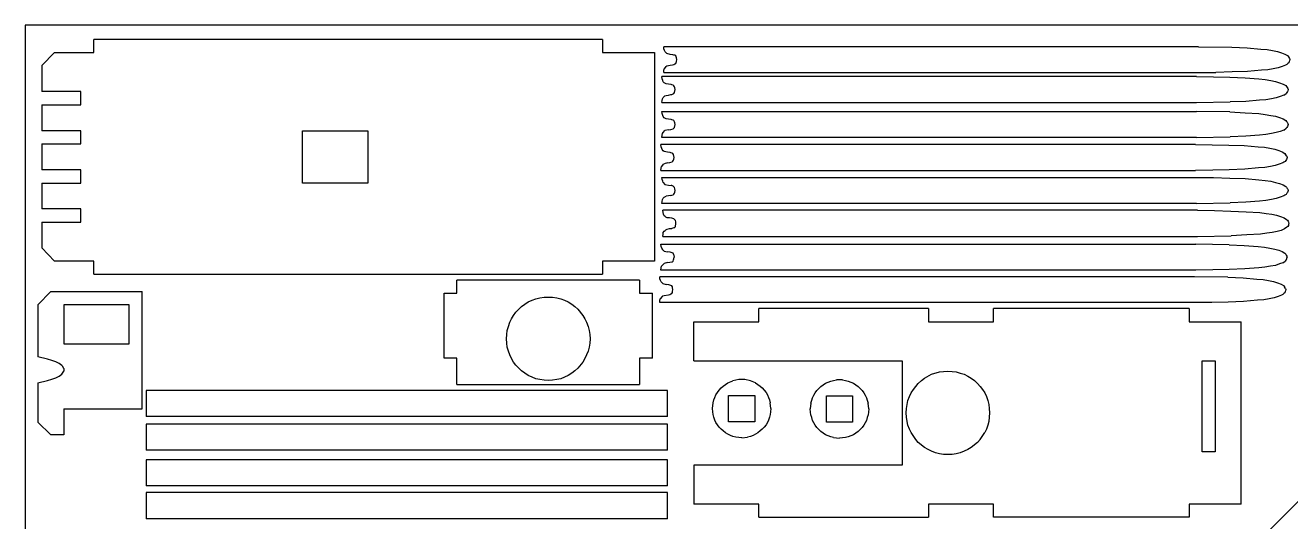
# Model space of a CAD drawing. Extents: x -4665 to 4665, y -2178 to 2178.
# Drawn here: x -4665 to -938, y 716 to 2178 of the extents above; entities that cross this region are included whole.
import ezdxf

# ---------------------------------------------------------------- set-up
doc = ezdxf.new("R2010")
doc.units = 0
doc.header["$MEASUREMENT"] = 0
doc.layers.get('0').update_dxf_attribs({"linetype": 'CONTINUOUS'})

msp = doc.modelspace()

# ---------------------------------------------------------------- linework, layer by layer
for p, q in [((-4664.7, 2178.2), (-4664.7, -2178.2)), ((4664.7, 2178.2), (-4664.7, 2178.2)), ((-2965.4, 2136), (-4463.2, 2136)), ((-4463.2, 2097.9), (-4463.2, 2136)), ((-2965.4, 2136), (-2965.4, 2097.9)), ((-4616.4, 2059.8), (-4578.3, 2097.9)), ((-4578.3, 2097.9), (-4463.2, 2097.9)), ((-2965.4, 2097.9), (-2812.2, 2097.9)), ((-2812.2, 2097.9), (-2812.2, 1483.2)), ((-2783.9, 2109.3), (-2784.7, 2115.2)), ((-1210, 2115.2), (-2784.7, 2115.2)), ((-2782.2, 2104.2), (-2783.9, 2109.3)), ((-2780.5, 2100), (-2782.2, 2104.2)), ((-2775.4, 2094.9), (-2780.5, 2100)), ((-2765.3, 2092.3), (-2775.4, 2094.9)), ((-2757.6, 2091.5), (-2765.3, 2092.3)), ((-2755.1, 2090.7), (-2757.6, 2091.5)), ((-2751.7, 2089.8), (-2755.1, 2090.7)), ((-2749.2, 2088.1), (-2751.7, 2089.8)), ((-2747.5, 2085.6), (-2749.2, 2088.1)), ((-1210, 2115.2), (-1111.7, 2113.5)), ((-1111.7, 2113.5), (-1066.9, 2111.8)), ((-1066.9, 2111.8), (-1026.2, 2108.4)), ((-1026.2, 2108.4), (-1007.6, 2106.7)), ((-1007.6, 2106.7), (-991.5, 2104.2)), ((-991.5, 2104.2), (-977.1, 2100.8)), ((-977.1, 2100.8), (-965.3, 2097.4)), ((-965.3, 2097.4), (-955.1, 2093.2)), ((-955.1, 2093.2), (-947.5, 2089)), ((-947.5, 2089), (-944.9, 2085.6)), ((-4616.4, 2059.8), (-4616.4, 1982.8)), ((-2783.9, 2044.9), (-2783, 2050)), ((-2778, 2056.8), (-2783, 2050)), ((-2778, 2056.8), (-2775.4, 2058.5)), ((-2775.4, 2058.5), (-2765.3, 2061)), ((-2765.3, 2061), (-2758.5, 2061.9)), ((-2758.5, 2061.9), (-2755.1, 2062.7)), ((-2755.1, 2062.7), (-2751.7, 2064.4)), ((-2751.7, 2064.4), (-2749.2, 2066.1)), ((-2749.2, 2066.1), (-2747.5, 2068.6)), ((-2746.6, 2082.2), (-2747.5, 2085.6)), ((-2747.5, 2068.6), (-2746.6, 2072)), ((-2745.8, 2077.1), (-2746.6, 2082.2)), ((-2746.6, 2072), (-2745.8, 2077.1)), ((-989.8, 2050), (-1005.9, 2047.5)), ((-975.4, 2053.4), (-989.8, 2050)), ((-963.6, 2056.8), (-975.4, 2053.4)), ((-953.4, 2061), (-963.6, 2056.8)), ((-950, 2062.7), (-953.4, 2061)), ((-946.6, 2065.3), (-950, 2062.7)), ((-944.1, 2067.8), (-946.6, 2065.3)), ((-944.9, 2085.6), (-941.6, 2080.5)), ((-942.4, 2071.2), (-944.1, 2067.8)), ((-941.6, 2073.7), (-942.4, 2071.2)), ((-941.6, 2080.5), (-940.7, 2077.1)), ((-940.7, 2077.1), (-941.6, 2073.7)), ((-2789.4, 2020.9), (-2790.2, 2027.7)), ((-1215.5, 2027.7), (-2790.2, 2027.7)), ((-2787.7, 2015.8), (-2789.4, 2020.9)), ((-2786, 2011.6), (-2787.7, 2015.8)), ((-2784.7, 2039), (-2783.9, 2044.9)), ((-2784.7, 2039), (-1159.2, 2039)), ((-1215.5, 2027.7), (-1165.5, 2026.8)), ((-1165.5, 2026.8), (-1117.2, 2025.2)), ((-1110.9, 2040.7), (-1159.2, 2039)), ((-1117.2, 2025.2), (-1072.4, 2023.5)), ((-1065.2, 2042.4), (-1110.9, 2040.7)), ((-1072.4, 2023.5), (-1031.7, 2020.1)), ((-1024.5, 2045.8), (-1065.2, 2042.4)), ((-1031.7, 2020.1), (-1013.1, 2018.4)), ((-1005.9, 2047.5), (-1024.5, 2045.8)), ((-1013.1, 2018.4), (-997, 2015.8)), ((-997, 2015.8), (-982.6, 2012.5)), ((-982.6, 2012.5), (-970.8, 2009.1)), ((-4501.3, 1982.8), (-4616.4, 1982.8)), ((-4501.3, 1943.8), (-4501.3, 1982.8)), ((-2783.5, 2009.1), (-2786, 2011.6)), ((-2780.9, 2007.4), (-2783.5, 2009.1)), ((-2777.5, 2005.7), (-2780.9, 2007.4)), ((-2770.8, 2004.8), (-2777.5, 2005.7)), ((-2763.1, 2004), (-2770.8, 2004.8)), ((-2760.6, 2003.1), (-2763.1, 2004)), ((-2757.2, 2001.4), (-2760.6, 2003.1)), ((-2760.6, 1974.4), (-2757.2, 1976)), ((-2754.7, 1999.8), (-2757.2, 2001.4)), ((-2757.2, 1976), (-2754.7, 1977.7)), ((-2753, 1997.2), (-2754.7, 1999.8)), ((-2754.7, 1977.7), (-2753, 1980.3)), ((-2752.1, 1993.8), (-2753, 1997.2)), ((-2753, 1980.3), (-2751.3, 1988.7)), ((-2751.3, 1988.7), (-2752.1, 1993.8)), ((-970.8, 2009.1), (-960.6, 2004.8)), ((-960.6, 2004.8), (-953, 2000.6)), ((-958.9, 1972.7), (-952.1, 1977.7)), ((-953, 2000.6), (-950.4, 1998.1)), ((-949.6, 1980.3), (-952.1, 1977.7)), ((-950.4, 1998.1), (-948.8, 1994.7)), ((-947.9, 1982.8), (-949.6, 1980.3)), ((-948.8, 1994.7), (-947.1, 1992.1)), ((-947.1, 1985.4), (-947.9, 1982.8)), ((-947.1, 1992.1), (-946.2, 1988.7)), ((-946.2, 1988.7), (-947.1, 1985.4)), ((-4616.4, 1943.8), (-4501.3, 1943.8)), ((-4616.4, 1943.8), (-4616.4, 1867.6)), ((-2790.2, 1950.6), (-2789.4, 1956.6)), ((-2790.2, 1950.6), (-1215.5, 1950.6)), ((-2789.4, 1956.6), (-2788.5, 1961.7)), ((-2788.5, 1961.7), (-2786, 1965.9)), ((-2786, 1965.9), (-2783.5, 1968.4)), ((-2783.5, 1968.4), (-2780.9, 1970.1)), ((-2780.9, 1970.1), (-2777.5, 1971.8)), ((-2777.5, 1971.8), (-2770.8, 1972.7)), ((-2770.8, 1972.7), (-2764, 1974.4)), ((-2764, 1974.4), (-2760.6, 1974.4)), ((-1215.5, 1950.6), (-1116.4, 1952.3)), ((-1070.7, 1954), (-1116.4, 1952.3)), ((-1030, 1957.4), (-1070.7, 1954)), ((-1011.4, 1959.1), (-1030, 1957.4)), ((-995.3, 1961.7), (-1011.4, 1959.1)), ((-980.9, 1965), (-995.3, 1961.7)), ((-969.1, 1968.4), (-980.9, 1965)), ((-958.9, 1972.7), (-969.1, 1968.4)), ((-2789.4, 1917.9), (-2790.2, 1924.6)), ((-2790.2, 1924.6), (-1215.5, 1924.6)), ((-2787.7, 1912.8), (-2789.4, 1917.9)), ((-2786, 1909.4), (-2787.7, 1912.8)), ((-2783.5, 1906), (-2786, 1909.4)), ((-2780.9, 1904.3), (-2783.5, 1906)), ((-2777.5, 1902.6), (-2780.9, 1904.3)), ((-2770.8, 1901.8), (-2777.5, 1902.6)), ((-2763.1, 1900.9), (-2770.8, 1901.8)), ((-2760.6, 1900.1), (-2763.1, 1900.9)), ((-1117.2, 1923), (-1215.5, 1924.6)), ((-1117.2, 1923), (-1072.4, 1920.4)), ((-1072.4, 1920.4), (-1031.7, 1917.9)), ((-1031.7, 1917.9), (-1013.1, 1915.3)), ((-1013.1, 1915.3), (-997, 1912.8)), ((-997, 1912.8), (-982.6, 1910.3)), ((-982.6, 1910.3), (-970.8, 1906.9)), ((-970.8, 1906.9), (-960.6, 1902.6)), ((-960.6, 1902.6), (-953, 1897.6)), ((-4501.3, 1867.6), (-4616.4, 1867.6)), ((-4501.3, 1828.7), (-4501.3, 1867.6)), ((-3848.5, 1867.6), (-3656.3, 1867.6)), ((-3848.5, 1713.5), (-3848.5, 1867.6)), ((-3656.3, 1867.6), (-3656.3, 1713.5)), ((-2786, 1862.8), (-2780.9, 1867.9)), ((-2770.8, 1870.5), (-2780.9, 1867.9)), ((-2770.8, 1870.5), (-2764, 1871.3)), ((-2764, 1871.3), (-2757.2, 1873)), ((-2757.2, 1899.2), (-2760.6, 1900.1)), ((-2754.7, 1897.6), (-2757.2, 1899.2)), ((-2757.2, 1873), (-2754.7, 1874.7)), ((-2753, 1894.2), (-2754.7, 1897.6)), ((-2754.7, 1874.7), (-2753, 1877.2)), ((-2752.1, 1890.8), (-2753, 1894.2)), ((-2753, 1877.2), (-2751.3, 1885.7)), ((-2751.3, 1885.7), (-2752.1, 1890.8)), ((-969.1, 1865.4), (-980.9, 1862)), ((-958.9, 1869.6), (-969.1, 1865.4)), ((-958.9, 1869.6), (-952.1, 1874.7)), ((-953, 1897.6), (-950.4, 1895)), ((-949.6, 1877.2), (-952.1, 1874.7)), ((-950.4, 1895), (-948.8, 1892.5)), ((-947.9, 1879.8), (-949.6, 1877.2)), ((-948.8, 1892.5), (-947.1, 1889.1)), ((-947.1, 1883.2), (-947.9, 1879.8)), ((-947.1, 1889.1), (-946.2, 1885.7)), ((-946.2, 1885.7), (-947.1, 1883.2)), ((-4616.4, 1828.7), (-4616.4, 1752.5)), ((-4616.4, 1828.7), (-4501.3, 1828.7)), ((-2792.1, 1820.4), (-2793, 1827.2)), ((-1218.2, 1827.2), (-2793, 1827.2)), ((-2790.2, 1847.6), (-2789.4, 1854.4)), ((-1215.5, 1847.6), (-2790.2, 1847.6)), ((-2789.4, 1854.4), (-2788.5, 1859.5)), ((-2788.5, 1859.5), (-2786, 1862.8)), ((-1218.2, 1827.2), (-1120, 1825.5)), ((-1215.5, 1847.6), (-1116.4, 1849.3)), ((-1070.7, 1851.8), (-1116.4, 1849.3)), ((-1030, 1854.4), (-1070.7, 1851.8)), ((-1011.4, 1856.9), (-1030, 1854.4)), ((-995.3, 1859.5), (-1011.4, 1856.9)), ((-980.9, 1862), (-995.3, 1859.5)), ((-2790.4, 1815.4), (-2792.1, 1820.4)), ((-2788.8, 1812), (-2790.4, 1815.4)), ((-2786.2, 1808.6), (-2788.8, 1812)), ((-2783.7, 1806.9), (-2786.2, 1808.6)), ((-2773.5, 1804.4), (-2783.7, 1806.9)), ((-2765.9, 1803.5), (-2773.5, 1804.4)), ((-2763.4, 1802.7), (-2765.9, 1803.5)), ((-2760, 1801.8), (-2763.4, 1802.7)), ((-2757.4, 1800.1), (-2760, 1801.8)), ((-2755.7, 1797.6), (-2757.4, 1800.1)), ((-2754, 1789.1), (-2755.7, 1797.6)), ((-2754.9, 1784), (-2754, 1789.1)), ((-1120, 1825.5), (-1075.1, 1823.8)), ((-1075.1, 1823.8), (-1034.5, 1820.4)), ((-1034.5, 1820.4), (-1015.8, 1818.8)), ((-1015.8, 1818.8), (-999.8, 1816.2)), ((-999.8, 1816.2), (-985.4, 1812.8)), ((-985.4, 1812.8), (-973.5, 1809.4)), ((-973.5, 1809.4), (-963.4, 1805.2)), ((-963.4, 1805.2), (-955.7, 1800.1)), ((-955.7, 1800.1), (-953.2, 1797.6)), ((-949.8, 1792.5), (-953.2, 1797.6)), ((-949.8, 1792.5), (-949, 1789.1)), ((-949, 1789.1), (-949.8, 1785.7)), ((-4501.3, 1752.5), (-4616.4, 1752.5)), ((-4501.3, 1713.5), (-4501.3, 1752.5)), ((-2793, 1750.2), (-2792.1, 1756.9)), ((-2792.1, 1756.9), (-2791.3, 1762)), ((-2786.2, 1768.8), (-2791.3, 1762)), ((-2786.2, 1768.8), (-2783.7, 1770.5)), ((-2773.5, 1773), (-2783.7, 1770.5)), ((-2773.5, 1773), (-2766.7, 1773.9)), ((-2766.7, 1773.9), (-2760, 1775.6)), ((-2760, 1775.6), (-2757.4, 1778.1)), ((-2757.4, 1778.1), (-2755.7, 1780.7)), ((-2755.7, 1780.7), (-2754.9, 1784)), ((-1119.1, 1752.7), (-1167.4, 1751)), ((-1073.4, 1754.4), (-1119.1, 1752.7)), ((-1032.8, 1757.8), (-1073.4, 1754.4)), ((-1014.2, 1759.5), (-1032.8, 1757.8)), ((-998.1, 1762), (-1014.2, 1759.5)), ((-983.7, 1765.4), (-998.1, 1762)), ((-971.8, 1768.8), (-983.7, 1765.4)), ((-961.7, 1773), (-971.8, 1768.8)), ((-958.3, 1774.7), (-961.7, 1773)), ((-954.9, 1777.3), (-958.3, 1774.7)), ((-952.3, 1779.8), (-954.9, 1777.3)), ((-950.7, 1783.2), (-952.3, 1779.8)), ((-949.8, 1785.7), (-950.7, 1783.2)), ((-2793, 1750.2), (-1218.2, 1750.2)), ((-2789.4, 1723.9), (-2790.2, 1729.8)), ((-2790.2, 1729.8), (-1165.5, 1729.8)), ((-2787.7, 1718.8), (-2789.4, 1723.9)), ((-2786, 1714.6), (-2787.7, 1718.8)), ((-2786, 1714.6), (-2780.9, 1709.5)), ((-1167.4, 1751), (-1218.2, 1750.2)), ((-1165.5, 1729.8), (-1117.2, 1728.1)), ((-1117.2, 1728.1), (-1072.4, 1726.4)), ((-1072.4, 1726.4), (-1031.7, 1723)), ((-1031.7, 1723), (-1013.1, 1721.3)), ((-1013.1, 1721.3), (-997, 1718.8)), ((-997, 1718.8), (-982.6, 1715.4)), ((-982.6, 1715.4), (-970.8, 1712)), ((-4616.4, 1713.5), (-4501.3, 1713.5)), ((-4616.4, 1713.5), (-4616.4, 1637.3)), ((-3656.3, 1713.5), (-3848.5, 1713.5)), ((-2780.9, 1709.5), (-2770.8, 1706.9)), ((-2770.8, 1706.9), (-2763.1, 1706.1)), ((-2764, 1676.5), (-2760.6, 1677.3)), ((-2760.6, 1706.1), (-2763.1, 1706.1)), ((-2757.2, 1704.4), (-2760.6, 1706.1)), ((-2760.6, 1677.3), (-2757.2, 1679)), ((-2754.7, 1702.7), (-2757.2, 1704.4)), ((-2757.2, 1679), (-2754.7, 1680.7)), ((-2753, 1700.2), (-2754.7, 1702.7)), ((-2754.7, 1680.7), (-2753, 1683.2)), ((-2752.1, 1696.8), (-2753, 1700.2)), ((-2753, 1683.2), (-2752.1, 1686.6)), ((-2751.3, 1691.7), (-2752.1, 1696.8)), ((-2752.1, 1686.6), (-2751.3, 1691.7)), ((-970.8, 1712), (-960.6, 1707.8)), ((-960.6, 1707.8), (-953, 1703.6)), ((-955.5, 1678.2), (-958.9, 1675.6)), ((-952.1, 1679.8), (-955.5, 1678.2)), ((-953, 1703.6), (-950.4, 1701)), ((-949.6, 1683.2), (-952.1, 1679.8)), ((-950.4, 1701), (-948.8, 1697.6)), ((-947.9, 1685.8), (-949.6, 1683.2)), ((-948.8, 1697.6), (-947.1, 1695.1)), ((-947.1, 1688.3), (-947.9, 1685.8)), ((-947.1, 1695.1), (-946.2, 1691.7)), ((-946.2, 1691.7), (-947.1, 1688.3)), ((-2790.2, 1653.6), (-2789.4, 1659.5)), ((-1215.5, 1653.6), (-2790.2, 1653.6)), ((-2789.4, 1659.5), (-2788.5, 1664.6)), ((-2788.5, 1664.6), (-2786, 1668.8)), ((-2786, 1668.8), (-2783.5, 1671.4)), ((-2783.5, 1671.4), (-2780.9, 1673.1)), ((-2780.9, 1673.1), (-2777.5, 1674.8)), ((-2764, 1676.5), (-2777.5, 1674.8)), ((-1215.5, 1653.6), (-1116.4, 1655.3)), ((-1070.7, 1657), (-1116.4, 1655.3)), ((-1030, 1660.4), (-1070.7, 1657)), ((-1011.4, 1662.1), (-1030, 1660.4)), ((-995.3, 1664.6), (-1011.4, 1662.1)), ((-980.9, 1668), (-995.3, 1664.6)), ((-969.1, 1671.4), (-980.9, 1668)), ((-958.9, 1675.6), (-969.1, 1671.4)), ((-4501.3, 1637.3), (-4616.4, 1637.3)), ((-4501.3, 1598.4), (-4501.3, 1637.3)), ((-2786.6, 1626.6), (-2787.5, 1633.4)), ((-1212.7, 1633.4), (-2787.5, 1633.4)), ((-2784.9, 1621.5), (-2786.6, 1626.6)), ((-2783.3, 1617.3), (-2784.9, 1621.5)), ((-2780.7, 1614.7), (-2783.3, 1617.3)), ((-2778.2, 1613), (-2780.7, 1614.7)), ((-2774.8, 1611.3), (-2778.2, 1613)), ((-2768, 1610.5), (-2774.8, 1611.3)), ((-2760.4, 1609.6), (-2768, 1610.5)), ((-2757.9, 1608.8), (-2760.4, 1609.6)), ((-2754.5, 1608), (-2757.9, 1608.8)), ((-2751.9, 1605.4), (-2754.5, 1608)), ((-2750.2, 1602.9), (-2751.9, 1605.4)), ((-2749.4, 1599.5), (-2750.2, 1602.9)), ((-1212.7, 1633.4), (-1162.7, 1632.5)), ((-1162.7, 1632.5), (-1114.5, 1630.8)), ((-1114.5, 1630.8), (-1069.6, 1629.1)), ((-1069.6, 1629.1), (-1029, 1626.6)), ((-1029, 1626.6), (-1010.3, 1624)), ((-1010.3, 1624), (-994.3, 1621.5)), ((-994.3, 1621.5), (-979.9, 1619)), ((-979.9, 1619), (-968, 1614.7)), ((-968, 1614.7), (-957.9, 1611.3)), ((-957.9, 1611.3), (-950.2, 1606.3)), ((-950.2, 1606.3), (-947.7, 1603.7)), ((-947.7, 1603.7), (-946, 1601.2)), ((-4616.4, 1598.4), (-4616.4, 1522.2)), ((-4616.4, 1598.4), (-4501.3, 1598.4)), ((-2786.6, 1563.1), (-2785.8, 1567.3)), ((-2785.8, 1567.3), (-2783.3, 1571.5)), ((-2783.3, 1571.5), (-2780.7, 1574.1)), ((-2780.7, 1574.1), (-2778.2, 1575.8)), ((-2778.2, 1575.8), (-2774.8, 1577.5)), ((-2774.8, 1577.5), (-2768, 1579.2)), ((-2768, 1579.2), (-2761.2, 1580)), ((-2754.5, 1581.7), (-2761.2, 1580)), ((-2754.5, 1581.7), (-2751.9, 1583.4)), ((-2751.9, 1583.4), (-2750.2, 1585.9)), ((-2750.2, 1585.9), (-2748.5, 1594.4)), ((-2748.5, 1594.4), (-2749.4, 1599.5)), ((-1008.7, 1565.6), (-1027.3, 1563.1)), ((-992.6, 1568.2), (-1008.7, 1565.6)), ((-978.2, 1570.7), (-992.6, 1568.2)), ((-966.3, 1574.1), (-978.2, 1570.7)), ((-956.2, 1578.3), (-966.3, 1574.1)), ((-949.4, 1583.4), (-956.2, 1578.3)), ((-946.8, 1585.9), (-949.4, 1583.4)), ((-945.2, 1588.5), (-946.8, 1585.9)), ((-946, 1601.2), (-944.3, 1597.8)), ((-944.3, 1591.9), (-945.2, 1588.5)), ((-944.3, 1597.8), (-943.5, 1594.4)), ((-943.5, 1594.4), (-944.3, 1591.9)), ((-2792.8, 1533.5), (-1218, 1533.5)), ((-2792, 1526.7), (-2792.8, 1533.5)), ((-2787.5, 1556.3), (-2786.6, 1563.1)), ((-2787.5, 1556.3), (-1212.7, 1556.3)), ((-1119.8, 1531.8), (-1218, 1533.5)), ((-1212.7, 1556.3), (-1113.6, 1558)), ((-1119.8, 1531.8), (-1074.9, 1529.3)), ((-1067.9, 1560.5), (-1113.6, 1558)), ((-1074.9, 1529.3), (-1034.3, 1526.7)), ((-1027.3, 1563.1), (-1067.9, 1560.5)), ((-4578.3, 1483.2), (-4616.4, 1522.2)), ((-2790.3, 1521.6), (-2792, 1526.7)), ((-2788.6, 1518.3), (-2790.3, 1521.6)), ((-2786, 1514.9), (-2788.6, 1518.3)), ((-2783.5, 1513.2), (-2786, 1514.9)), ((-2783.5, 1513.2), (-2773.3, 1510.6)), ((-2765.7, 1509.8), (-2773.3, 1510.6)), ((-2763.2, 1508.9), (-2765.7, 1509.8)), ((-2759.8, 1508.1), (-2763.2, 1508.9)), ((-2757.2, 1506.4), (-2759.8, 1508.1)), ((-2755.5, 1503.9), (-2757.2, 1506.4)), ((-2755.5, 1503.9), (-2753.9, 1495.4)), ((-2754.7, 1490.3), (-2753.9, 1495.4)), ((-1034.3, 1526.7), (-1015.7, 1524.2)), ((-1015.7, 1524.2), (-999.6, 1521.6)), ((-999.6, 1521.6), (-985.2, 1519.1)), ((-985.2, 1519.1), (-973.3, 1515.7)), ((-973.3, 1515.7), (-963.2, 1511.5)), ((-963.2, 1511.5), (-955.5, 1506.4)), ((-955.5, 1506.4), (-953, 1503.9)), ((-953, 1503.9), (-951.3, 1501.3)), ((-951.3, 1501.3), (-949.6, 1497.9)), ((-950.5, 1488.6), (-948.8, 1495.4)), ((-949.6, 1497.9), (-948.8, 1495.4)), ((-4463.2, 1483.2), (-4578.3, 1483.2)), ((-4463.2, 1445.1), (-4463.2, 1483.2)), ((-2812.2, 1483.2), (-2965.4, 1483.2)), ((-2965.4, 1483.2), (-2965.4, 1445.1)), ((-2792.8, 1456.4), (-2792, 1463.2)), ((-1218, 1456.4), (-2792.8, 1456.4)), ((-2792, 1463.2), (-2791.1, 1468.3)), ((-2791.1, 1468.3), (-2788.6, 1471.7)), ((-2788.6, 1471.7), (-2783.5, 1476.8)), ((-2773.3, 1479.3), (-2783.5, 1476.8)), ((-2773.3, 1479.3), (-2766.6, 1480.2)), ((-2766.6, 1480.2), (-2759.8, 1481.8)), ((-2759.8, 1481.8), (-2757.2, 1483.5)), ((-2757.2, 1483.5), (-2755.5, 1486.9)), ((-2755.5, 1486.9), (-2754.7, 1490.3)), ((-1167.2, 1457.3), (-1218, 1456.4)), ((-1119, 1459), (-1167.2, 1457.3)), ((-1073.2, 1460.7), (-1119, 1459)), ((-1032.6, 1463.2), (-1073.2, 1460.7)), ((-1014, 1465.8), (-1032.6, 1463.2)), ((-997.9, 1468.3), (-1014, 1465.8)), ((-983.5, 1470.8), (-997.9, 1468.3)), ((-971.6, 1475.1), (-983.5, 1470.8)), ((-961.5, 1478.5), (-971.6, 1475.1)), ((-961.5, 1478.5), (-954.7, 1483.5)), ((-952.2, 1486.1), (-954.7, 1483.5)), ((-950.5, 1488.6), (-952.2, 1486.1)), ((-4463.2, 1445.1), (-2965.4, 1445.1)), ((-3393.5, 1389.4), (-3393.5, 1427.5)), ((-2855.9, 1427.5), (-3393.5, 1427.5)), ((-2855.9, 1427.5), (-2855.9, 1389.4)), ((-1221.6, 1437.5), (-2796.4, 1437.5)), ((-2795.6, 1431.6), (-2796.4, 1437.5)), ((-2793.9, 1426.5), (-2795.6, 1431.6)), ((-2792.2, 1422.3), (-2793.9, 1426.5)), ((-2792.2, 1422.3), (-2787.1, 1417.2)), ((-2787.1, 1417.2), (-2777, 1414.6)), ((-1123.4, 1435.8), (-1221.6, 1437.5)), ((-1123.4, 1435.8), (-1078.6, 1434.1)), ((-1078.6, 1434.1), (-1037.9, 1430.7)), ((-1037.9, 1430.7), (-1019.3, 1429)), ((-1019.3, 1429), (-1003.2, 1426.5)), ((-1003.2, 1426.5), (-988.8, 1423.1)), ((-988.8, 1423.1), (-977, 1419.7)), ((-977, 1419.7), (-966.8, 1415.5)), ((-4627.5, 1354.8), (-4589.4, 1393.7)), ((-4589.4, 1393.7), (-4320.2, 1393.7)), ((-4320.2, 1048.3), (-4320.2, 1393.7)), ((-3431.6, 1197.2), (-3431.6, 1389.4)), ((-3431.6, 1389.4), (-3393.5, 1389.4)), ((-2855.9, 1389.4), (-2817.8, 1389.4)), ((-2817.8, 1197.2), (-2817.8, 1389.4)), ((-2789.7, 1379.1), (-2794.7, 1372.3)), ((-2789.7, 1379.1), (-2787.1, 1380.8)), ((-2787.1, 1380.8), (-2783.7, 1382.5)), ((-2783.7, 1382.5), (-2770.2, 1384.2)), ((-2769.3, 1413.8), (-2777, 1414.6)), ((-2770.2, 1384.2), (-2766.8, 1385)), ((-2766.8, 1413), (-2769.3, 1413.8)), ((-2763.4, 1412.1), (-2766.8, 1413)), ((-2766.8, 1385), (-2763.4, 1386.7)), ((-2760.9, 1410.4), (-2763.4, 1412.1)), ((-2763.4, 1386.7), (-2760.9, 1388.4)), ((-2759.2, 1407.9), (-2760.9, 1410.4)), ((-2760.9, 1388.4), (-2759.2, 1390.9)), ((-2758.3, 1404.5), (-2759.2, 1407.9)), ((-2759.2, 1390.9), (-2758.3, 1394.3)), ((-2757.5, 1399.4), (-2758.3, 1404.5)), ((-2758.3, 1394.3), (-2757.5, 1399.4)), ((-975.3, 1379.1), (-987.1, 1375.7)), ((-965.1, 1383.3), (-975.3, 1379.1)), ((-966.8, 1415.5), (-959.2, 1411.3)), ((-961.7, 1385), (-965.1, 1383.3)), ((-958.3, 1387.6), (-961.7, 1385)), ((-959.2, 1411.3), (-956.6, 1407.9)), ((-955.8, 1390.1), (-958.3, 1387.6)), ((-953.2, 1402.8), (-956.6, 1407.9)), ((-954.1, 1393.5), (-955.8, 1390.1)), ((-953.2, 1396), (-954.1, 1393.5)), ((-953.2, 1402.8), (-952.4, 1399.4)), ((-952.4, 1399.4), (-953.2, 1396)), ((-4627.5, 1354.8), (-4627.5, 1201.5)), ((-4359.2, 1354.8), (-4551.3, 1354.8)), ((-4551.3, 1354.8), (-4551.3, 1239.6)), ((-4359.2, 1239.6), (-4359.2, 1354.8)), ((-3220, 1332.7), (-3211.5, 1342)), ((-3211.5, 1342), (-3203, 1349.6)), ((-3203, 1349.6), (-3193.7, 1356.4)), ((-3193.7, 1356.4), (-3183.5, 1363.2)), ((-3183.5, 1363.2), (-3172.5, 1368.3)), ((-3172.5, 1368.3), (-3161.5, 1372.5)), ((-3161.5, 1372.5), (-3149.7, 1375)), ((-3149.7, 1375), (-3137, 1377.6)), ((-3137, 1377.6), (-3112.4, 1377.6)), ((-3112.4, 1377.6), (-3099.7, 1375)), ((-3099.7, 1375), (-3087.9, 1372.5)), ((-3087.9, 1372.5), (-3076.9, 1368.3)), ((-3076.9, 1368.3), (-3065.9, 1363.2)), ((-3065.9, 1363.2), (-3055.7, 1356.4)), ((-3055.7, 1356.4), (-3046.4, 1349.6)), ((-3046.4, 1349.6), (-3037.9, 1342)), ((-3037.9, 1342), (-3022.7, 1323.4)), ((-2796.4, 1361.3), (-2795.6, 1367.2)), ((-1170.8, 1361.3), (-2796.4, 1361.3)), ((-2795.6, 1367.2), (-2794.7, 1372.3)), ((-2005.3, 1344), (-2504.8, 1344)), ((-2504.8, 1305), (-2504.8, 1344)), ((-2005.3, 1344), (-2005.3, 1305)), ((-1813.1, 1305), (-1813.1, 1344)), ((-1237.4, 1344), (-1813.1, 1344)), ((-1237.4, 1344), (-1237.4, 1305)), ((-1122.6, 1363), (-1170.8, 1361.3)), ((-1076.9, 1364.7), (-1122.6, 1363)), ((-1036.2, 1368.1), (-1076.9, 1364.7)), ((-1017.6, 1369.8), (-1036.2, 1368.1)), ((-1001.5, 1372.3), (-1017.6, 1369.8)), ((-987.1, 1375.7), (-1001.5, 1372.3)), ((-3237.7, 1303.1), (-3232.7, 1313.2)), ((-3232.7, 1313.2), (-3226.7, 1323.4)), ((-3226.7, 1323.4), (-3220, 1332.7)), ((-3022.7, 1323.4), (-3016.8, 1313.2)), ((-3016.8, 1313.2), (-3011.7, 1303.1)), ((-2696.2, 1189.9), (-2696.2, 1305)), ((-2696.2, 1305), (-2504.8, 1305)), ((-2005.3, 1305), (-1813.1, 1305)), ((-1237.4, 1305), (-1084.1, 1305)), ((-1084.1, 767.4), (-1084.1, 1305)), ((-3247.9, 1254.8), (-3247, 1267.5)), ((-3247, 1267.5), (-3245.4, 1279.4)), ((-3245.4, 1279.4), (-3242, 1291.2)), ((-3242, 1291.2), (-3237.7, 1303.1)), ((-3011.7, 1303.1), (-3007.4, 1291.2)), ((-3007.4, 1291.2), (-3004.1, 1279.4)), ((-3004.1, 1279.4), (-3002.4, 1267.5)), ((-3002.4, 1267.5), (-3001.5, 1254.8)), ((-4551.3, 1239.6), (-4359.2, 1239.6)), ((-3247, 1242.1), (-3247.9, 1254.8)), ((-3245.4, 1230.3), (-3247, 1242.1)), ((-3242, 1218.4), (-3245.4, 1230.3)), ((-3004.1, 1230.3), (-3007.4, 1218.4)), ((-3002.4, 1242.1), (-3004.1, 1230.3)), ((-3001.5, 1254.8), (-3002.4, 1242.1)), ((-4599.6, 1194.7), (-4627.5, 1201.5)), ((-4586.9, 1190.5), (-4599.6, 1194.7)), ((-3393.5, 1197.2), (-3431.6, 1197.2)), ((-3393.5, 1120.2), (-3393.5, 1197.2)), ((-3237.7, 1207.4), (-3242, 1218.4)), ((-3232.7, 1196.4), (-3237.7, 1207.4)), ((-3226.7, 1186.2), (-3232.7, 1196.4)), ((-3016.8, 1196.4), (-3022.7, 1186.2)), ((-3011.7, 1207.4), (-3016.8, 1196.4)), ((-3007.4, 1218.4), (-3011.7, 1207.4)), ((-2817.8, 1197.2), (-2855.9, 1197.2)), ((-2855.9, 1197.2), (-2855.9, 1120.2)), ((-4575.1, 1186.3), (-4586.9, 1190.5)), ((-4564.9, 1182), (-4575.1, 1186.3)), ((-4561.5, 1178.7), (-4564.9, 1182)), ((-4557.3, 1176.1), (-4561.5, 1178.7)), ((-4554.7, 1173.6), (-4557.3, 1176.1)), ((-4551.3, 1166.8), (-4554.7, 1173.6)), ((-4554.7, 1153.3), (-4553, 1155.8)), ((-4553, 1155.8), (-4551.3, 1159.2)), ((-4551.3, 1166.8), (-4551.3, 1159.2)), ((-3220, 1176.9), (-3226.7, 1186.2)), ((-3211.5, 1167.6), (-3220, 1176.9)), ((-3203, 1160), (-3211.5, 1167.6)), ((-3193.7, 1153.2), (-3203, 1160)), ((-3046.4, 1160), (-3055.7, 1153.2)), ((-3037.9, 1167.6), (-3046.4, 1160)), ((-3022.7, 1186.2), (-3037.9, 1167.6)), ((-2696.2, 1189.9), (-2082.3, 1189.9)), ((-2082.3, 1189.9), (-2082.3, 882.6)), ((-1996, 1150.1), (-1972.3, 1156.9)), ((-1972.3, 1156.9), (-1960.4, 1158.6)), ((-1960.4, 1158.6), (-1947.7, 1159.4)), ((-1947.7, 1159.4), (-1935, 1158.6)), ((-1935, 1158.6), (-1923.2, 1156.9)), ((-1923.2, 1156.9), (-1911.3, 1153.5)), ((-1199.3, 921.5), (-1199.3, 1189.9)), ((-1199.3, 1189.9), (-1160.3, 1189.9)), ((-1160.3, 1189.9), (-1160.3, 921.5)), ((-4627.5, 1124.5), (-4599.6, 1132.1)), ((-4627.5, 1124.5), (-4627.5, 1009.3)), ((-4599.6, 1132.1), (-4586.9, 1135.5)), ((-4586.9, 1135.5), (-4575.1, 1139.7)), ((-4575.1, 1139.7), (-4564.9, 1144.8)), ((-4564.9, 1144.8), (-4560.7, 1147.3)), ((-4560.7, 1147.3), (-4557.3, 1149.9)), ((-4557.3, 1149.9), (-4554.7, 1153.3)), ((-3393.5, 1120.2), (-2855.9, 1120.2)), ((-3183.5, 1146.4), (-3193.7, 1153.2)), ((-3172.5, 1141.4), (-3183.5, 1146.4)), ((-3161.5, 1137.1), (-3172.5, 1141.4)), ((-3149.7, 1134.6), (-3161.5, 1137.1)), ((-3137, 1132.9), (-3149.7, 1134.6)), ((-3125.1, 1132.1), (-3137, 1132.9)), ((-3112.4, 1132.9), (-3125.1, 1132.1)), ((-3099.7, 1134.6), (-3112.4, 1132.9)), ((-3087.9, 1137.1), (-3099.7, 1134.6)), ((-3076.9, 1141.4), (-3087.9, 1137.1)), ((-3065.9, 1146.4), (-3076.9, 1141.4)), ((-3055.7, 1153.2), (-3065.9, 1146.4)), ((-2609.5, 1115.1), (-2602.8, 1120.2)), ((-2602.8, 1120.2), (-2596, 1124.4)), ((-2596, 1124.4), (-2580.8, 1131.2)), ((-2563.8, 1134.6), (-2580.8, 1131.2)), ((-2546, 1134.6), (-2563.8, 1134.6)), ((-2529.1, 1131.2), (-2546, 1134.6)), ((-2513.9, 1124.4), (-2529.1, 1131.2)), ((-2513.9, 1124.4), (-2507.1, 1120.2)), ((-2507.1, 1120.2), (-2500.3, 1115.1)), ((-2321.6, 1114.1), (-2314.8, 1119.2)), ((-2314.8, 1119.2), (-2308, 1123.4)), ((-2308, 1123.4), (-2300.4, 1126.8)), ((-2300.4, 1126.8), (-2292.8, 1129.3)), ((-2292.8, 1129.3), (-2284.3, 1131.9)), ((-2284.3, 1131.9), (-2275.8, 1133.6)), ((-2258.1, 1133.6), (-2275.8, 1133.6)), ((-2258.1, 1133.6), (-2249.6, 1131.9)), ((-2249.6, 1131.9), (-2241.1, 1129.3)), ((-2241.1, 1129.3), (-2233.5, 1126.8)), ((-2233.5, 1126.8), (-2225.9, 1123.4)), ((-2225.9, 1123.4), (-2219.1, 1119.2)), ((-2219.1, 1119.2), (-2212.3, 1114.1)), ((-2042.6, 1114.5), (-2034.9, 1123)), ((-2034.9, 1123), (-2025.6, 1131.5)), ((-2025.6, 1131.5), (-2016.3, 1138.3)), ((-2016.3, 1138.3), (-1996, 1150.1)), ((-1911.3, 1153.5), (-1900.3, 1150.1)), ((-1900.3, 1150.1), (-1889.3, 1144.2)), ((-1889.3, 1144.2), (-1879.1, 1138.3)), ((-1879.1, 1138.3), (-1869.8, 1131.5)), ((-1869.8, 1131.5), (-1860.5, 1123)), ((-1860.5, 1123), (-1852.9, 1114.5)), ((-4309.1, 1102.7), (-4309.1, 1025.7)), ((-2773.2, 1102.7), (-4309.1, 1102.7)), ((-2773.2, 1025.7), (-2773.2, 1102.7)), ((-2636.6, 1074.5), (-2634.1, 1082.1)), ((-2634.1, 1082.1), (-2630.7, 1089.7)), ((-2630.7, 1089.7), (-2626.5, 1096.5)), ((-2626.5, 1096.5), (-2621.4, 1103.2)), ((-2621.4, 1103.2), (-2615.5, 1110)), ((-2615.5, 1110), (-2609.5, 1115.1)), ((-2593.5, 1010.1), (-2593.5, 1087.2)), ((-2593.5, 1087.2), (-2516.4, 1087.2)), ((-2516.4, 1087.2), (-2516.4, 1010.1)), ((-2500.3, 1115.1), (-2494.4, 1110)), ((-2494.4, 1110), (-2488.5, 1103.2)), ((-2488.5, 1103.2), (-2483.4, 1096.5)), ((-2483.4, 1096.5), (-2479.2, 1089.7)), ((-2479.2, 1089.7), (-2475.8, 1082.1)), ((-2475.8, 1082.1), (-2473.2, 1074.5)), ((-2348.6, 1073.5), (-2346.1, 1081.1)), ((-2346.1, 1081.1), (-2342.7, 1088.7)), ((-2342.7, 1088.7), (-2338.5, 1095.5)), ((-2338.5, 1095.5), (-2333.4, 1102.2)), ((-2333.4, 1102.2), (-2321.6, 1114.1)), ((-2305.5, 1009.1), (-2305.5, 1086.2)), ((-2305.5, 1086.2), (-2228.4, 1086.2)), ((-2228.4, 1086.2), (-2228.4, 1009.1)), ((-2200.5, 1102.2), (-2212.3, 1114.1)), ((-2200.5, 1102.2), (-2195.4, 1095.5)), ((-2195.4, 1095.5), (-2191.2, 1088.7)), ((-2191.2, 1088.7), (-2187.8, 1081.1)), ((-2187.8, 1081.1), (-2185.2, 1073.5)), ((-2065.4, 1073.1), (-2061.2, 1084.1)), ((-2061.2, 1084.1), (-2056.1, 1095.1)), ((-2056.1, 1095.1), (-2049.3, 1105.2)), ((-2049.3, 1105.2), (-2042.6, 1114.5)), ((-1852.9, 1114.5), (-1846.1, 1105.2)), ((-1846.1, 1105.2), (-1839.4, 1095.1)), ((-1839.4, 1095.1), (-1834.3, 1084.1)), ((-1834.3, 1084.1), (-1830, 1073.1)), ((-4551.3, 1048.3), (-4551.3, 971.2)), ((-4551.3, 1048.3), (-4320.2, 1048.3)), ((-2640.9, 1049.1), (-2639.2, 1066)), ((-2640, 1039.7), (-2640.9, 1049.1)), ((-2639.2, 1066), (-2636.6, 1074.5)), ((-2473.2, 1074.5), (-2470.7, 1066)), ((-2469, 1049.1), (-2470.7, 1066)), ((-2469, 1049.1), (-2469.8, 1039.7)), ((-2351.2, 1065), (-2352.9, 1048.1)), ((-2352, 1038.8), (-2352.9, 1048.1)), ((-2351.2, 1065), (-2348.6, 1073.5)), ((-2185.2, 1073.5), (-2182.7, 1065)), ((-2181, 1048.1), (-2182.7, 1065)), ((-2181, 1048.1), (-2181.9, 1038.8)), ((-2070.5, 1036.7), (-2069.6, 1049.4)), ((-2069.6, 1049.4), (-2068, 1061.2)), ((-2068, 1061.2), (-2065.4, 1073.1)), ((-1830, 1073.1), (-1827.5, 1061.2)), ((-1827.5, 1061.2), (-1825.8, 1049.4)), ((-1825.8, 1049.4), (-1825, 1036.7)), ((-4589.4, 971.2), (-4627.5, 1009.3)), ((-2773.2, 1025.7), (-4309.1, 1025.7)), ((-2639.2, 1031.3), (-2640, 1039.7)), ((-2636.6, 1023.7), (-2639.2, 1031.3)), ((-2634.1, 1015.2), (-2636.6, 1023.7)), ((-2630.7, 1007.6), (-2634.1, 1015.2)), ((-2626.5, 1000.8), (-2630.7, 1007.6)), ((-2516.4, 1010.1), (-2593.5, 1010.1)), ((-2479.2, 1007.6), (-2483.4, 1000.8)), ((-2475.8, 1015.2), (-2479.2, 1007.6)), ((-2473.2, 1023.7), (-2475.8, 1015.2)), ((-2470.7, 1031.3), (-2473.2, 1023.7)), ((-2469.8, 1039.7), (-2470.7, 1031.3)), ((-2351.2, 1030.3), (-2352, 1038.8)), ((-2348.6, 1022.7), (-2351.2, 1030.3)), ((-2346.1, 1014.2), (-2348.6, 1022.7)), ((-2342.7, 1006.6), (-2346.1, 1014.2)), ((-2338.5, 999.8), (-2342.7, 1006.6)), ((-2228.4, 1009.1), (-2305.5, 1009.1)), ((-2191.2, 1006.6), (-2195.4, 999.8)), ((-2187.8, 1014.2), (-2191.2, 1006.6)), ((-2185.2, 1022.7), (-2187.8, 1014.2)), ((-2182.7, 1030.3), (-2185.2, 1022.7)), ((-2181.9, 1038.8), (-2182.7, 1030.3)), ((-2069.6, 1024), (-2070.5, 1036.7)), ((-2068, 1011.3), (-2069.6, 1024)), ((-2065.4, 1000.3), (-2068, 1011.3)), ((-1827.5, 1011.3), (-1830, 1000.3)), ((-1825.8, 1024), (-1827.5, 1011.3)), ((-1825, 1036.7), (-1825.8, 1024)), ((-4551.3, 971.2), (-4589.4, 971.2)), ((-4309.1, 1003.5), (-4309.1, 926.4)), ((-2773.2, 1003.5), (-4309.1, 1003.5)), ((-2773.2, 926.4), (-2773.2, 1003.5)), ((-2621.4, 994), (-2626.5, 1000.8)), ((-2615.5, 988.1), (-2621.4, 994)), ((-2609.5, 983), (-2615.5, 988.1)), ((-2602.8, 977.9), (-2609.5, 983)), ((-2596, 973.7), (-2602.8, 977.9)), ((-2588.4, 969.5), (-2596, 973.7)), ((-2580.8, 966.9), (-2588.4, 969.5)), ((-2521.5, 969.5), (-2529.1, 966.9)), ((-2513.9, 973.7), (-2521.5, 969.5)), ((-2507.1, 977.9), (-2513.9, 973.7)), ((-2500.3, 983), (-2507.1, 977.9)), ((-2494.4, 988.1), (-2500.3, 983)), ((-2488.5, 994), (-2494.4, 988.1)), ((-2483.4, 1000.8), (-2488.5, 994)), ((-2333.4, 993), (-2338.5, 999.8)), ((-2333.4, 993), (-2321.6, 981.2)), ((-2314.8, 976.9), (-2321.6, 981.2)), ((-2308, 971.9), (-2314.8, 976.9)), ((-2300.4, 968.5), (-2308, 971.9)), ((-2225.9, 971.9), (-2233.5, 968.5)), ((-2219.1, 976.9), (-2225.9, 971.9)), ((-2212.3, 981.2), (-2219.1, 976.9)), ((-2200.5, 993), (-2212.3, 981.2)), ((-2195.4, 999.8), (-2200.5, 993)), ((-2061.2, 988.4), (-2065.4, 1000.3)), ((-2056.1, 978.2), (-2061.2, 988.4)), ((-2042.6, 957.9), (-2056.1, 978.2)), ((-1852.9, 957.9), (-1839.4, 978.2)), ((-1834.3, 988.4), (-1839.4, 978.2)), ((-1830, 1000.3), (-1834.3, 988.4)), ((-2572.3, 964.4), (-2580.8, 966.9)), ((-2563.8, 963.5), (-2572.3, 964.4)), ((-2554.5, 962.7), (-2563.8, 963.5)), ((-2554.5, 962.7), (-2537.6, 964.4)), ((-2529.1, 966.9), (-2537.6, 964.4)), ((-2292.8, 965.9), (-2300.4, 968.5)), ((-2284.3, 963.4), (-2292.8, 965.9)), ((-2284.3, 963.4), (-2267.4, 961.7)), ((-2258.1, 962.6), (-2267.4, 961.7)), ((-2249.6, 963.4), (-2258.1, 962.6)), ((-2241.1, 965.9), (-2249.6, 963.4)), ((-2233.5, 968.5), (-2241.1, 965.9)), ((-2034.9, 949.5), (-2042.6, 957.9)), ((-2016.3, 934.2), (-2034.9, 949.5)), ((-2006.1, 928.3), (-2016.3, 934.2)), ((-1879.1, 934.2), (-1889.3, 928.3)), ((-1860.5, 949.5), (-1879.1, 934.2)), ((-1852.9, 957.9), (-1860.5, 949.5)), ((-2773.2, 926.4), (-4309.1, 926.4)), ((-4309.1, 897.5), (-4309.1, 821.4)), ((-2773.2, 897.5), (-4309.1, 897.5)), ((-2773.2, 821.4), (-2773.2, 897.5)), ((-1996, 923.2), (-2006.1, 928.3)), ((-1984.1, 919), (-1996, 923.2)), ((-1972.3, 915.6), (-1984.1, 919)), ((-1960.4, 913.9), (-1972.3, 915.6)), ((-1935, 913.9), (-1960.4, 913.9)), ((-1923.2, 915.6), (-1935, 913.9)), ((-1911.3, 919), (-1923.2, 915.6)), ((-1900.3, 923.2), (-1911.3, 919)), ((-1889.3, 928.3), (-1900.3, 923.2)), ((-1160.3, 921.5), (-1199.3, 921.5)), ((-2082.3, 882.6), (-2696.2, 882.6)), ((-2696.2, 882.6), (-2696.2, 767.4)), ((-2773.2, 821.4), (-4309.1, 821.4)), ((-2773.2, 801.4), (-4309.1, 801.4)), ((-4309.1, 801.4), (-4309.1, 724.3)), ((-2773.2, 724.3), (-2773.2, 801.4)), ((-2504.8, 767.4), (-2696.2, 767.4)), ((-2504.8, 729.3), (-2504.8, 767.4)), ((-1813.1, 767.4), (-2005.3, 767.4)), ((-2005.3, 767.4), (-2005.3, 729.3)), ((-1813.1, 729.3), (-1813.1, 767.4)), ((-1084.1, 767.4), (-1237.4, 767.4)), ((-1237.4, 767.4), (-1237.4, 729.3)), ((-911.9, 779.6), (-1104.1, 587.4)), ((-2773.2, 724.3), (-4309.1, 724.3)), ((-2504.8, 729.3), (-2005.3, 729.3)), ((-1237.4, 729.3), (-1813.1, 729.3))]:
    msp.add_line(p, q)

doc.saveas('drawing.dxf')
